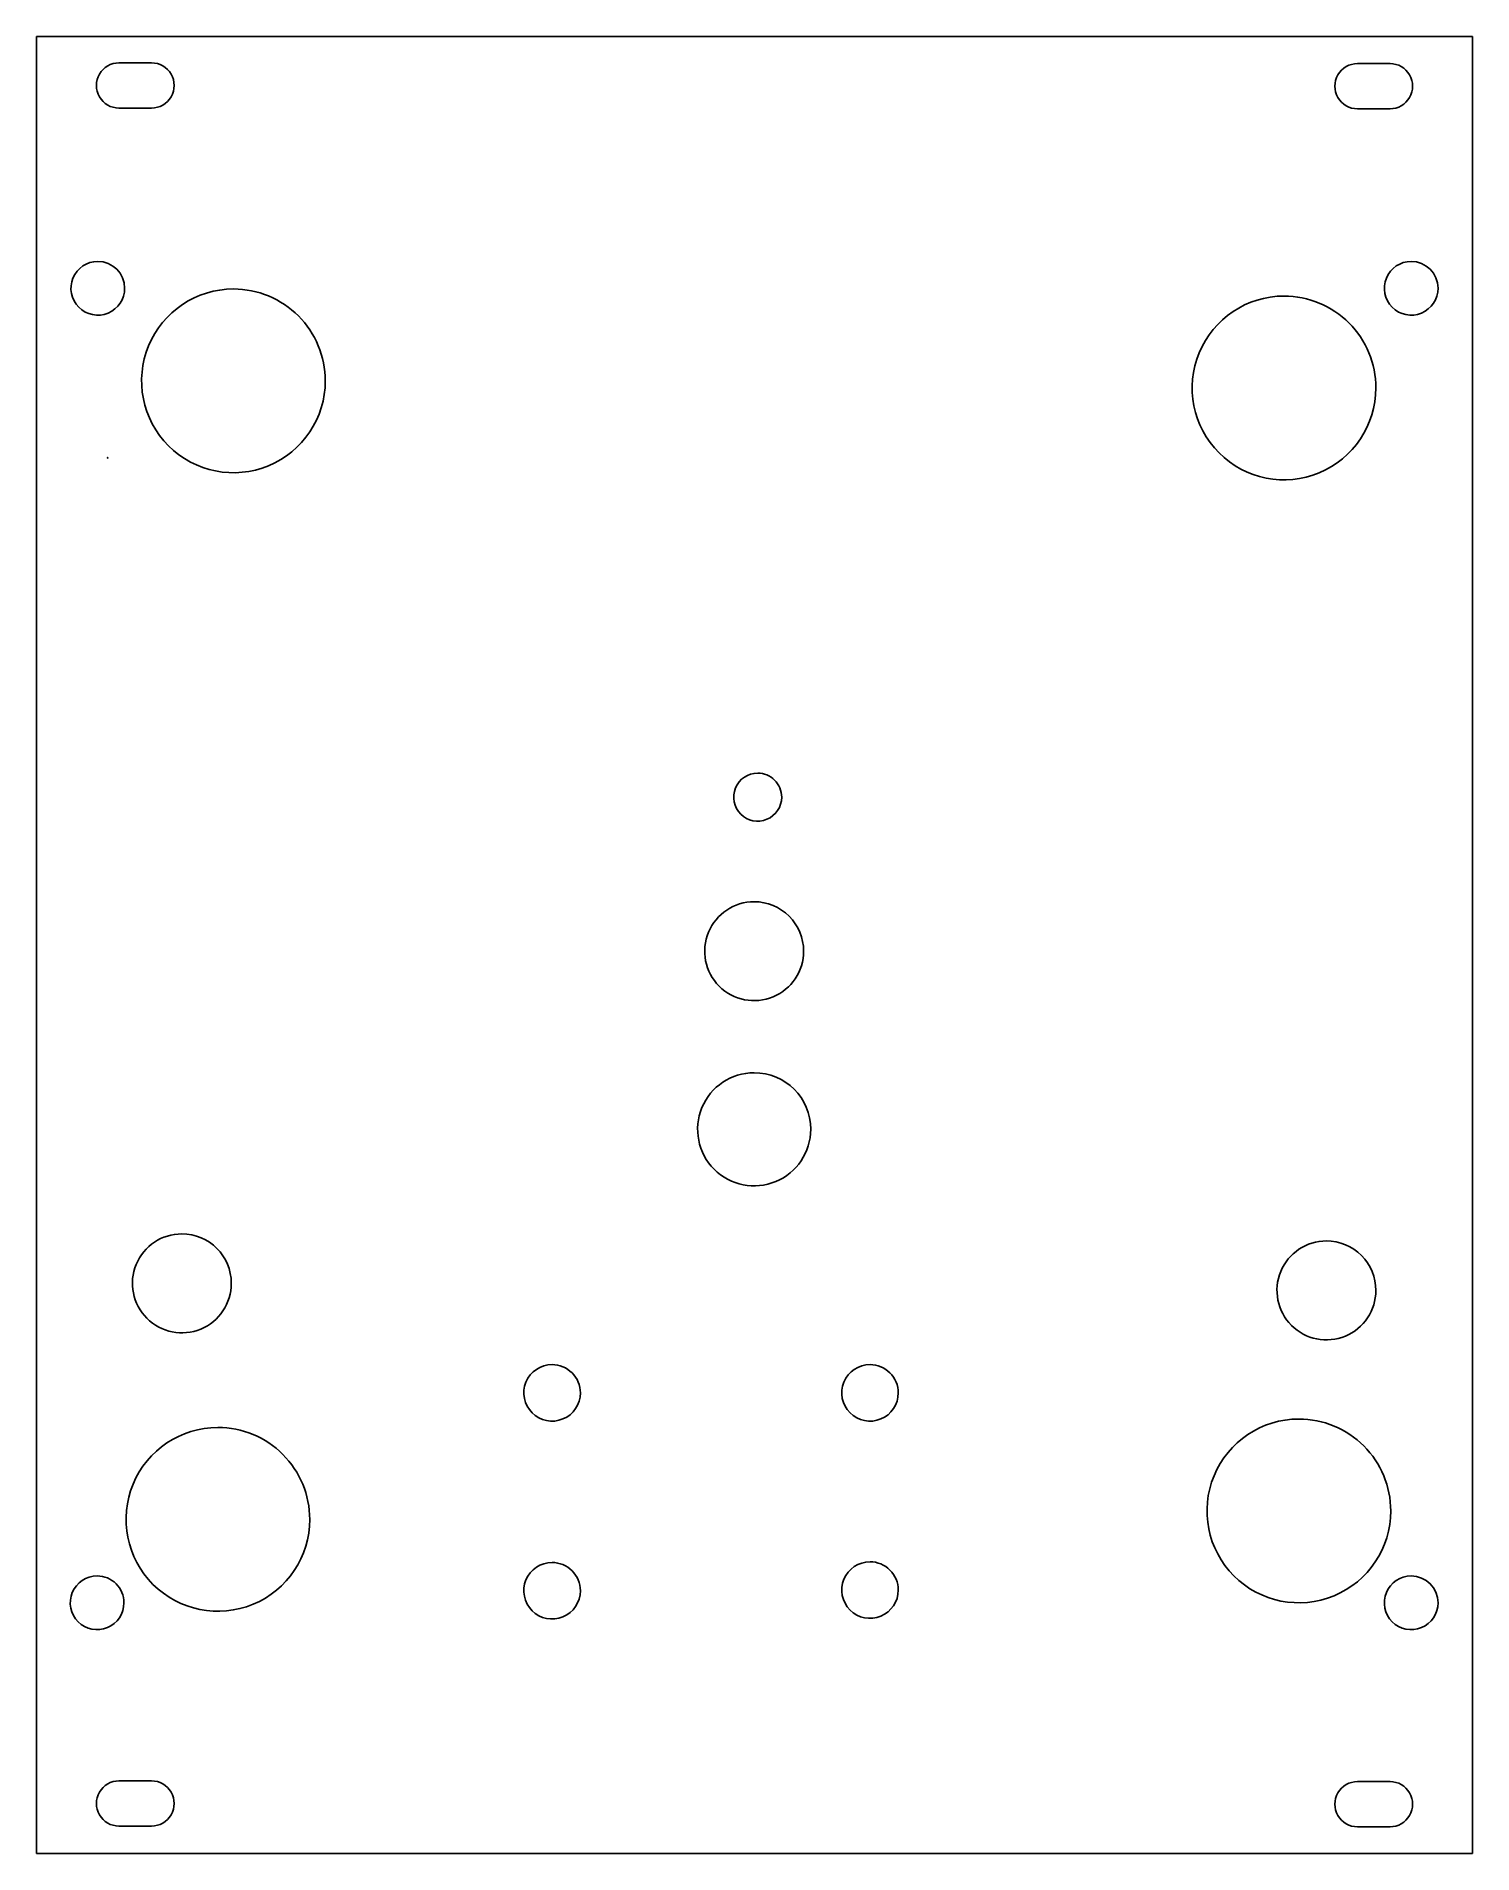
# Model space of a CAD drawing. Header units: centimetres. Extents: x 0 to 10.2, y 0 to 12.9.
import ezdxf

# ---------------------------------------------------------------- set-up
doc = ezdxf.new("R2010")
doc.units = ezdxf.units.CM
doc.layers.get('0').update_dxf_attribs({"linetype": 'CONTINUOUS'})

msp = doc.modelspace()

# ---------------------------------------------------------------- linework, layer by layer
at = {"color": 7}
for points in [[(0.0025, 12.85752), (10.1675, 12.856797)], [(0.0025, 0.00002), (0.0025, 12.85752)], [(10.1675, 0.00002), (10.1675, 12.856797)], [(0.8175, 12.67002), (0.5875, 12.67002)], [(9.5825, 12.66502), (9.3525, 12.66502)], [(0.8175, 12.35002), (0.5875, 12.35002)], [(9.5825, 12.34502), (9.3525, 12.34502)], [(0.8175, 0.51502), (0.5875, 0.51502)], [(9.5825, 0.51002), (9.3525, 0.51002)], [(0.8175, 0.19502), (0.5875, 0.19502)], [(9.5825, 0.19002), (9.3525, 0.19002)], [(10.1675, 0.00002), (0.0025, 0.00002)]]:
    msp.add_lwpolyline(points, dxfattribs=at)
for points in [[(0.4375, 11.26502)], [(9.7325, 11.26502)], [(1.3975, 11.07002)], [(8.8325, 11.02002)], [(0.5075, 9.87752)], [(5.1075, 7.64502)], [(5.0825, 6.73502)], [(5.0825, 5.52502)], [(1.0325, 4.38502)], [(9.1325, 4.33502)], [(3.6525, 3.46002)], [(5.9025, 3.46002)], [(1.2875, 3.01502)], [(8.9375, 3.07502)], [(3.6525, 2.06002)], [(5.9025, 2.06502)], [(0.4325, 1.96502)], [(9.7325, 1.96502)]]:
    msp.add_lwpolyline(points, close=True, dxfattribs=at)
for points in [[(0.5875, 12.67002), (0.530338, 12.67002), (0.477517, 12.639524), (0.448936, 12.59002)], [(0.956064, 12.59002), (0.927483, 12.639524), (0.874662, 12.67002), (0.8175, 12.67002)], [(9.3525, 12.66502), (9.295338, 12.66502), (9.242517, 12.634524), (9.213936, 12.58502)], [(9.721064, 12.58502), (9.692483, 12.634524), (9.639662, 12.66502), (9.5825, 12.66502)], [(0.448936, 12.59002), (0.420355, 12.540516), (0.420355, 12.479524), (0.448936, 12.43002)], [(0.956064, 12.43002), (0.984645, 12.479524), (0.984645, 12.540516), (0.956064, 12.59002)], [(9.213936, 12.58502), (9.185355, 12.535516), (9.185355, 12.474524), (9.213936, 12.42502)], [(9.721064, 12.42502), (9.749645, 12.474524), (9.749645, 12.535516), (9.721064, 12.58502)], [(0.448936, 12.43002), (0.477517, 12.380516), (0.530338, 12.35002), (0.5875, 12.35002)], [(0.8175, 12.35002), (0.874662, 12.35002), (0.927483, 12.380516), (0.956064, 12.43002)], [(9.213936, 12.42502), (9.242517, 12.375516), (9.295338, 12.34502), (9.3525, 12.34502)], [(9.5825, 12.34502), (9.639662, 12.34502), (9.692483, 12.375516), (9.721064, 12.42502)], [(0.4375, 11.26502), (0.360652, 11.26502), (0.291371, 11.218728), (0.261963, 11.14773)], [(0.6275, 11.07502), (0.6275, 11.179954), (0.542434, 11.26502), (0.4375, 11.26502)], [(9.7325, 11.26502), (9.655652, 11.26502), (9.586371, 11.218728), (9.556963, 11.14773)], [(9.9225, 11.07502), (9.9225, 11.179954), (9.837434, 11.26502), (9.7325, 11.26502)], [(0.261963, 11.14773), (0.232554, 11.076732), (0.24881, 10.995009), (0.30315, 10.94067)], [(0.51021, 10.899483), (0.581208, 10.928891), (0.6275, 10.998172), (0.6275, 11.07502)], [(1.3975, 11.07002), (1.1346, 11.07002), (0.897586, 10.911653), (0.796978, 10.668764)], [(1.857119, 10.879639), (1.735221, 11.001538), (1.569891, 11.07002), (1.3975, 11.07002)], [(9.556963, 11.14773), (9.527554, 11.076732), (9.54381, 10.995009), (9.59815, 10.94067)], [(9.80521, 10.899483), (9.876208, 10.928891), (9.9225, 10.998172), (9.9225, 11.07502)], [(0.30315, 10.94067), (0.357489, 10.88633), (0.439212, 10.870074), (0.51021, 10.899483)], [(8.8325, 11.02002), (8.5696, 11.02002), (8.332586, 10.861653), (8.231978, 10.618764)], [(9.292119, 10.829639), (9.170221, 10.951538), (9.004891, 11.02002), (8.8325, 11.02002)], [(9.59815, 10.94067), (9.652489, 10.88633), (9.734212, 10.870074), (9.80521, 10.899483)], [(2.0475, 10.42002), (2.0475, 10.592411), (1.979018, 10.757741), (1.857119, 10.879639)], [(9.4825, 10.37002), (9.4825, 10.542411), (9.414018, 10.707741), (9.292119, 10.829639)], [(0.796978, 10.668764), (0.696371, 10.425876), (0.751982, 10.146299), (0.937881, 9.960401)], [(8.231978, 10.618764), (8.131371, 10.375876), (8.186982, 10.096299), (8.372881, 9.910401)], [(1.646244, 9.819498), (1.889133, 9.920106), (2.0475, 10.15712), (2.0475, 10.42002)], [(9.081244, 9.769498), (9.324133, 9.870106), (9.4825, 10.10712), (9.4825, 10.37002)], [(0.937881, 9.960401), (1.123779, 9.774502), (1.403356, 9.718891), (1.646244, 9.819498)], [(8.372881, 9.910401), (8.558779, 9.724502), (8.838356, 9.668891), (9.081244, 9.769498)], [(0.50519, 9.875977), (0.504803, 9.875043), (0.505017, 9.873967), (0.505732, 9.873252)], [(0.5075, 9.87752), (0.506489, 9.87752), (0.505577, 9.876911), (0.50519, 9.875977)], [(0.505732, 9.873252), (0.506447, 9.872537), (0.507523, 9.872323), (0.508457, 9.87271)], [(0.509268, 9.876788), (0.508799, 9.877257), (0.508163, 9.87752), (0.5075, 9.87752)], [(0.508457, 9.87271), (0.509391, 9.873097), (0.51, 9.874009), (0.51, 9.87502)], [(0.51, 9.87502), (0.51, 9.875683), (0.509737, 9.876319), (0.509268, 9.876788)], [(5.1075, 7.64502), (5.038741, 7.64502), (4.976753, 7.603601), (4.95044, 7.540076)], [(5.227708, 7.595228), (5.195827, 7.627109), (5.152587, 7.64502), (5.1075, 7.64502)], [(5.2775, 7.47502), (5.2775, 7.520107), (5.259589, 7.563347), (5.227708, 7.595228)], [(4.95044, 7.540076), (4.924128, 7.476552), (4.938672, 7.403432), (4.987292, 7.354812)], [(5.172556, 7.31796), (5.236081, 7.344273), (5.2775, 7.406261), (5.2775, 7.47502)], [(4.987292, 7.354812), (5.035912, 7.306192), (5.109032, 7.291648), (5.172556, 7.31796)], [(5.0825, 6.73502), (4.940938, 6.73502), (4.813316, 6.649745), (4.759142, 6.518959)], [(5.329987, 6.632507), (5.26435, 6.698145), (5.175326, 6.73502), (5.0825, 6.73502)], [(5.4325, 6.38502), (5.4325, 6.477846), (5.395625, 6.56687), (5.329987, 6.632507)], [(4.759142, 6.518959), (4.704969, 6.388173), (4.734913, 6.237632), (4.835013, 6.137533)], [(5.216439, 6.061662), (5.347225, 6.115836), (5.4325, 6.243458), (5.4325, 6.38502)], [(4.835013, 6.137533), (4.935112, 6.037433), (5.085653, 6.007489), (5.216439, 6.061662)], [(5.0825, 5.52502), (4.920715, 5.52502), (4.774861, 5.427563), (4.712948, 5.278093)], [(5.4825, 5.12502), (5.4825, 5.345934), (5.303414, 5.52502), (5.0825, 5.52502)], [(4.712948, 5.278093), (4.651036, 5.128624), (4.685258, 4.956576), (4.799657, 4.842177)], [(5.235573, 4.755468), (5.385043, 4.817381), (5.4825, 4.963235), (5.4825, 5.12502)], [(4.799657, 4.842177), (4.914056, 4.727778), (5.086104, 4.693556), (5.235573, 4.755468)], [(1.0325, 4.38502), (0.890938, 4.38502), (0.763316, 4.299745), (0.709142, 4.168959)], [(1.3825, 4.03502), (1.3825, 4.22832), (1.2258, 4.38502), (1.0325, 4.38502)], [(9.1325, 4.33502), (8.990938, 4.33502), (8.863316, 4.249745), (8.809142, 4.118959)], [(9.379987, 4.232507), (9.31435, 4.298145), (9.225326, 4.33502), (9.1325, 4.33502)], [(0.709142, 4.168959), (0.654969, 4.038173), (0.684913, 3.887632), (0.785013, 3.787533)], [(8.809142, 4.118959), (8.754969, 3.988173), (8.784913, 3.837632), (8.885013, 3.737533)], [(9.4825, 3.98502), (9.4825, 4.077846), (9.445625, 4.16687), (9.379987, 4.232507)], [(1.166439, 3.711662), (1.297225, 3.765836), (1.3825, 3.893458), (1.3825, 4.03502)], [(9.266439, 3.661662), (9.397225, 3.715836), (9.4825, 3.843458), (9.4825, 3.98502)], [(0.785013, 3.787533), (0.885112, 3.687433), (1.035653, 3.657489), (1.166439, 3.711662)], [(8.885013, 3.737533), (8.985112, 3.637433), (9.135653, 3.607489), (9.266439, 3.661662)], [(3.6525, 3.46002), (3.571608, 3.46002), (3.49868, 3.411292), (3.467724, 3.336557)], [(3.793921, 3.401441), (3.756414, 3.438949), (3.705543, 3.46002), (3.6525, 3.46002)], [(3.8525, 3.26002), (3.8525, 3.313063), (3.831429, 3.363934), (3.793921, 3.401441)], [(5.9025, 3.46002), (5.821608, 3.46002), (5.74868, 3.411292), (5.717724, 3.336557)], [(6.043921, 3.401441), (6.006414, 3.438949), (5.955543, 3.46002), (5.9025, 3.46002)], [(6.1025, 3.26002), (6.1025, 3.313063), (6.081429, 3.363934), (6.043921, 3.401441)], [(3.467724, 3.336557), (3.436768, 3.261822), (3.453879, 3.175798), (3.511079, 3.118599)], [(3.729037, 3.075244), (3.803772, 3.1062), (3.8525, 3.179128), (3.8525, 3.26002)], [(5.717724, 3.336557), (5.686768, 3.261822), (5.703879, 3.175798), (5.761079, 3.118599)], [(5.979037, 3.075244), (6.053772, 3.1062), (6.1025, 3.179128), (6.1025, 3.26002)], [(3.511079, 3.118599), (3.568278, 3.061399), (3.654302, 3.044288), (3.729037, 3.075244)], [(5.761079, 3.118599), (5.818278, 3.061399), (5.904302, 3.044288), (5.979037, 3.075244)], [(1.2875, 3.01502), (1.0246, 3.01502), (0.787586, 2.856653), (0.686978, 2.613764)], [(1.747119, 2.824639), (1.625221, 2.946538), (1.459891, 3.01502), (1.2875, 3.01502)], [(8.9375, 3.07502), (8.6746, 3.07502), (8.437586, 2.916653), (8.336978, 2.673764)], [(9.397119, 2.884639), (9.275221, 3.006538), (9.109891, 3.07502), (8.9375, 3.07502)], [(9.5875, 2.42502), (9.5875, 2.597411), (9.519018, 2.762741), (9.397119, 2.884639)], [(1.9375, 2.36502), (1.9375, 2.537411), (1.869018, 2.702741), (1.747119, 2.824639)], [(0.686978, 2.613764), (0.586371, 2.370876), (0.641982, 2.091299), (0.827881, 1.905401)], [(8.336978, 2.673764), (8.236371, 2.430876), (8.291982, 2.151299), (8.477881, 1.965401)], [(1.536244, 1.764498), (1.779133, 1.865106), (1.9375, 2.10212), (1.9375, 2.36502)], [(9.186244, 1.824498), (9.429133, 1.925106), (9.5875, 2.16212), (9.5875, 2.42502)], [(3.6525, 2.06002), (3.571608, 2.06002), (3.49868, 2.011292), (3.467724, 1.936557)], [(3.793921, 2.001441), (3.756414, 2.038949), (3.705543, 2.06002), (3.6525, 2.06002)], [(5.9025, 2.06502), (5.821608, 2.06502), (5.74868, 2.016292), (5.717724, 1.941557)], [(6.043921, 2.006441), (6.006414, 2.043949), (5.955543, 2.06502), (5.9025, 2.06502)], [(0.4325, 1.96502), (0.355652, 1.96502), (0.286371, 1.918728), (0.256963, 1.84773)], [(0.56685, 1.90937), (0.531218, 1.945002), (0.482891, 1.96502), (0.4325, 1.96502)], [(3.467724, 1.936557), (3.436768, 1.861822), (3.453879, 1.775798), (3.511079, 1.718599)], [(3.8525, 1.86002), (3.8525, 1.913063), (3.831429, 1.963934), (3.793921, 2.001441)], [(5.717724, 1.941557), (5.686768, 1.866822), (5.703879, 1.780798), (5.761079, 1.723599)], [(6.1025, 1.86502), (6.1025, 1.918063), (6.081429, 1.968934), (6.043921, 2.006441)], [(8.477881, 1.965401), (8.663779, 1.779502), (8.943356, 1.723891), (9.186244, 1.824498)], [(9.7325, 1.96502), (9.655652, 1.96502), (9.586371, 1.918728), (9.556963, 1.84773)], [(9.9225, 1.77502), (9.9225, 1.879954), (9.837434, 1.96502), (9.7325, 1.96502)], [(0.256963, 1.84773), (0.227554, 1.776732), (0.24381, 1.695009), (0.29815, 1.64067)], [(0.6225, 1.77502), (0.6225, 1.825411), (0.602482, 1.873738), (0.56685, 1.90937)], [(0.827881, 1.905401), (1.013779, 1.719502), (1.293356, 1.663891), (1.536244, 1.764498)], [(3.729037, 1.675244), (3.803772, 1.7062), (3.8525, 1.779128), (3.8525, 1.86002)], [(5.979037, 1.680244), (6.053772, 1.7112), (6.1025, 1.784128), (6.1025, 1.86502)], [(9.556963, 1.84773), (9.527554, 1.776732), (9.54381, 1.695009), (9.59815, 1.64067)], [(0.50521, 1.599483), (0.576208, 1.628891), (0.6225, 1.698172), (0.6225, 1.77502)], [(3.511079, 1.718599), (3.568278, 1.661399), (3.654302, 1.644288), (3.729037, 1.675244)], [(5.761079, 1.723599), (5.818278, 1.666399), (5.904302, 1.649288), (5.979037, 1.680244)], [(9.80521, 1.599483), (9.876208, 1.628891), (9.9225, 1.698172), (9.9225, 1.77502)], [(0.29815, 1.64067), (0.352489, 1.58633), (0.434212, 1.570074), (0.50521, 1.599483)], [(9.59815, 1.64067), (9.652489, 1.58633), (9.734212, 1.570074), (9.80521, 1.599483)], [(0.5875, 0.51502), (0.530338, 0.51502), (0.477517, 0.484524), (0.448936, 0.43502)], [(0.956064, 0.43502), (0.927483, 0.484524), (0.874662, 0.51502), (0.8175, 0.51502)], [(0.448936, 0.43502), (0.420355, 0.385516), (0.420355, 0.324524), (0.448936, 0.27502)], [(0.956064, 0.27502), (0.984645, 0.324524), (0.984645, 0.385516), (0.956064, 0.43502)], [(9.213936, 0.43002), (9.185355, 0.380516), (9.185355, 0.319524), (9.213936, 0.27002)], [(9.3525, 0.51002), (9.295338, 0.51002), (9.242517, 0.479524), (9.213936, 0.43002)], [(9.721064, 0.43002), (9.692483, 0.479524), (9.639662, 0.51002), (9.5825, 0.51002)], [(9.721064, 0.27002), (9.749645, 0.319524), (9.749645, 0.380516), (9.721064, 0.43002)], [(0.448936, 0.27502), (0.477517, 0.225516), (0.530338, 0.19502), (0.5875, 0.19502)], [(0.8175, 0.19502), (0.874662, 0.19502), (0.927483, 0.225516), (0.956064, 0.27502)], [(9.213936, 0.27002), (9.242517, 0.220516), (9.295338, 0.19002), (9.3525, 0.19002)], [(9.5825, 0.19002), (9.639662, 0.19002), (9.692483, 0.220516), (9.721064, 0.27002)]]:
    msp.add_open_spline(points, degree=3, dxfattribs=at)

doc.saveas('drawing.dxf')
